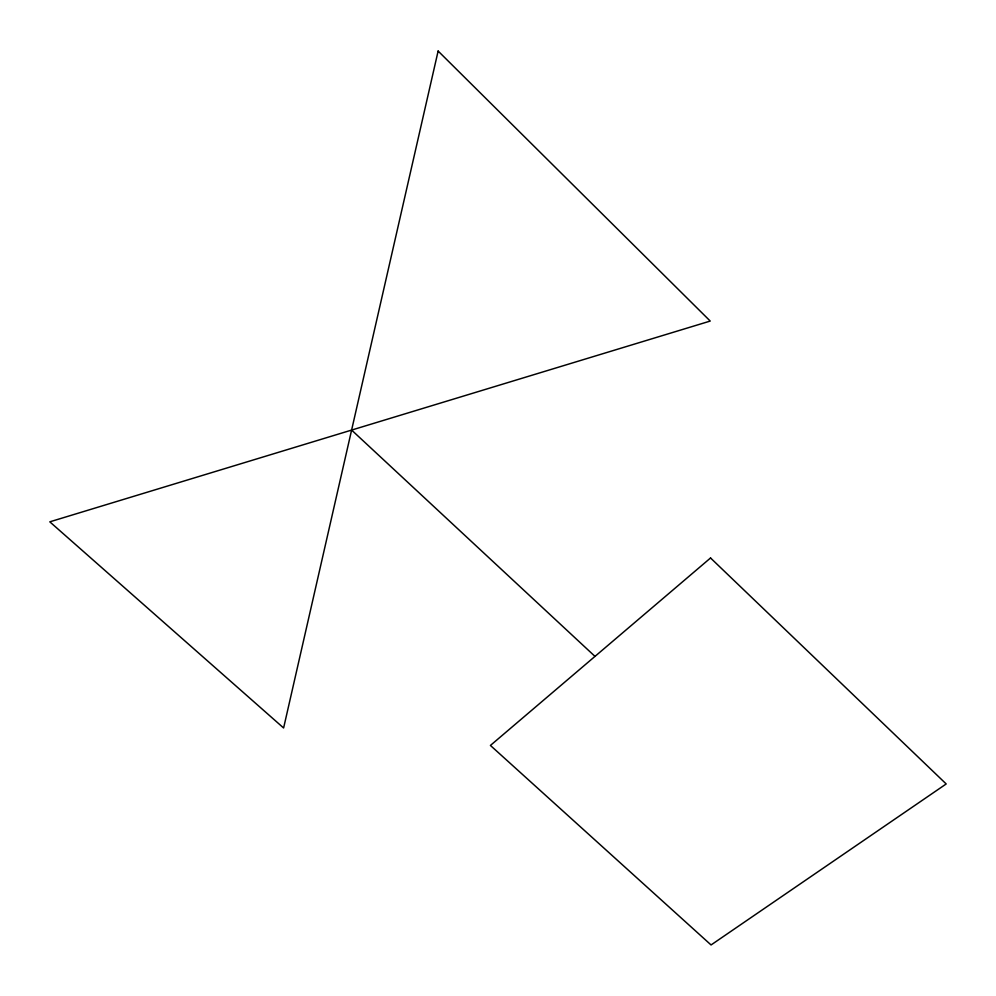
<?xml version="1.0" encoding="UTF-8"?>
<svg xmlns="http://www.w3.org/2000/svg" width="996" height="996" viewBox="0 0 996 996"><rect width="100%" height="100%" fill="white"/><g stroke="black" fill="none" stroke-linecap="round" stroke-linejoin="round"><path stroke-width="1.49" d="M351.613 430.073L594.998 656.389M438.128 51.045L283.611 727.976L49.8 521.829L710.235 321.061L438.128 51.045M710.546 557.984L490.418 745.444L711.057 944.955L946.2 783.952L710.546 557.984"/></g></svg>
